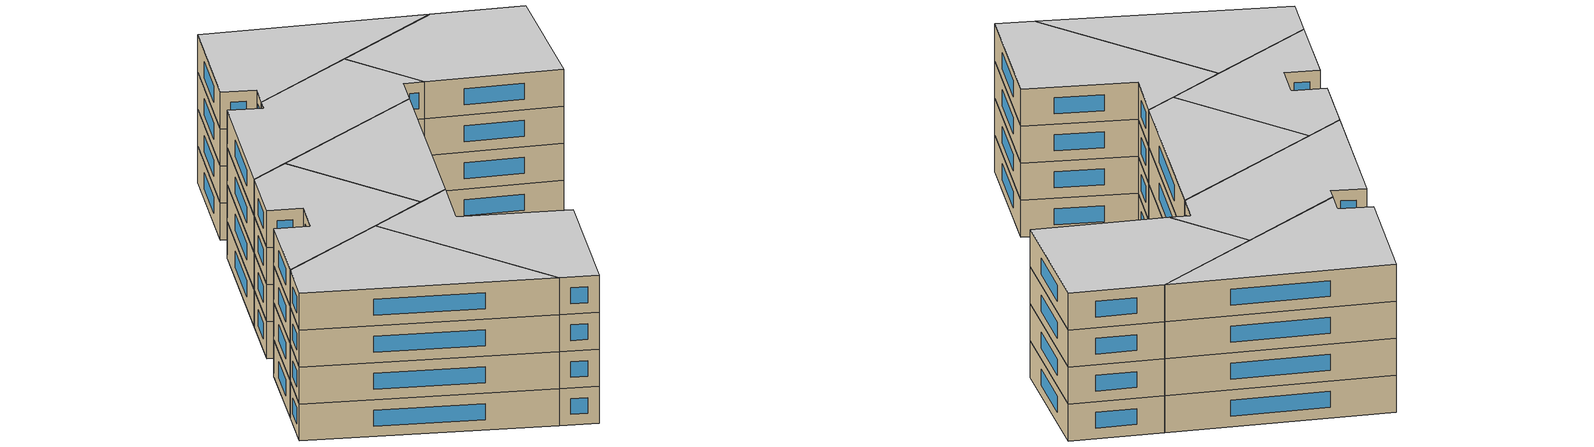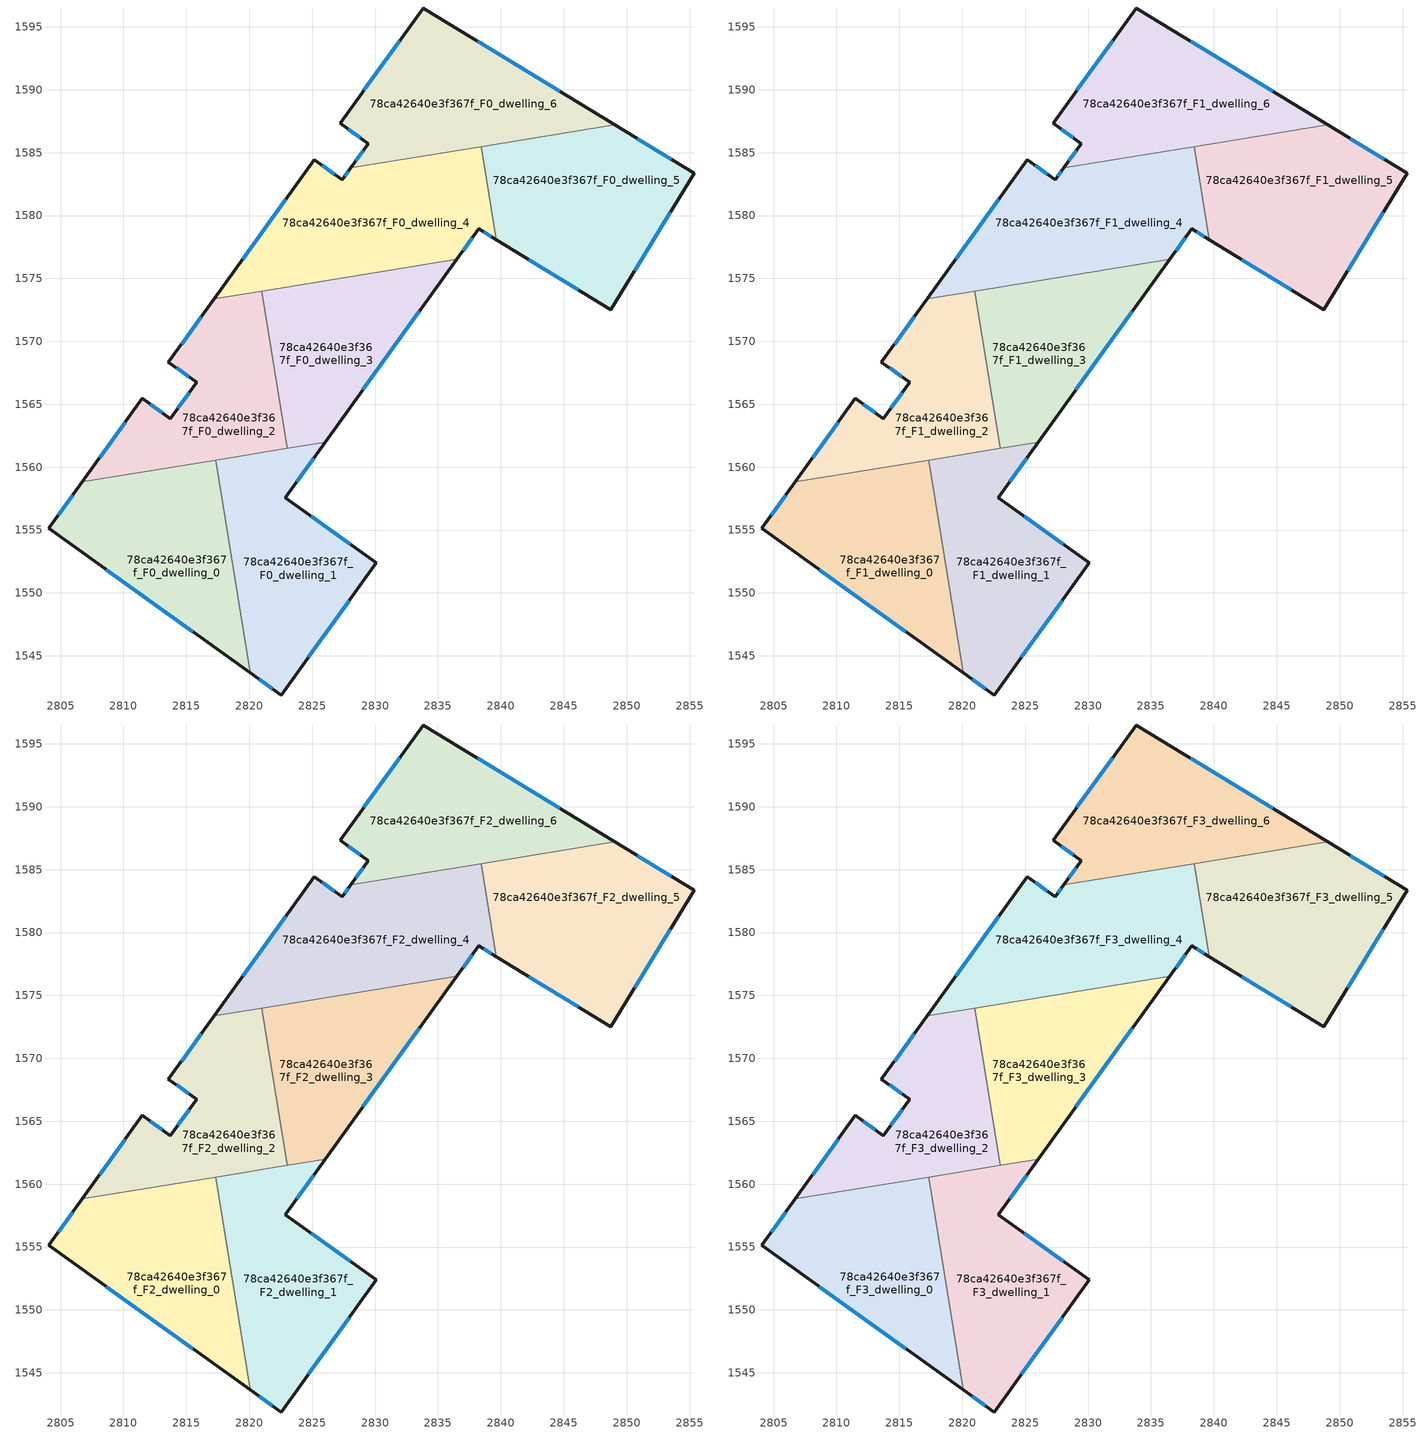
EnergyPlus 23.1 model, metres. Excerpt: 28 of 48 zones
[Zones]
78ca42640e3f367f_F0_dwelling_0
 floor ground (EU_floor_Construction): 2817.32,1560.56 2820.08,1543.66 2804.07,1555.13 2806.74,1558.83 z0
 wall outside (EU_wall_Construction): 2806.74,1558.83 2804.07,1555.13 2820.08,1543.66 z0:3
 wall to 78ca42640e3f367f_F0_dwelling_1 (EU_wall_Construction): 2820.08,1543.66 2817.32,1560.56 z0:3
 wall to 78ca42640e3f367f_F0_dwelling_2 (EU_wall_Construction): 2817.32,1560.56 2806.74,1558.83 z0:3
 window (EU_Window_Construction): 2805.97,1557.78 2804.83,1556.19 / 2808.65,1551.85 2815.51,1546.94 z0.86:2.14
78ca42640e3f367f_F0_dwelling_1
 floor ground (EU_floor_Construction): 2826.03,1561.98 2822.86,1557.58 2830.09,1552.39 2822.55,1541.89 2820.08,1543.66 2817.32,1560.56 z0
 wall outside (EU_wall_Construction): 2820.08,1543.66 2822.55,1541.89 2830.09,1552.39 2822.86,1557.58 2826.03,1561.98 z0:3
 wall to 78ca42640e3f367f_F0_dwelling_3 (EU_wall_Construction): 2826.03,1561.98 2823.02,1561.49 z0:3
 wall to 78ca42640e3f367f_F0_dwelling_2 (EU_wall_Construction): 2823.02,1561.49 2817.32,1560.56 z0:3
 window (EU_Window_Construction): 2823.77,1558.84 2825.12,1560.73 / 2828.02,1553.87 2824.93,1556.1 / 2824.7,1544.89 2827.93,1549.39 / 2820.79,1543.15 2821.84,1542.4 z0.86:2.14
78ca42640e3f367f_F0_dwelling_2
 floor ground (EU_floor_Construction): 2820.98,1574 2823.02,1561.49 2806.74,1558.83 2811.51,1565.46 2813.74,1563.86 2815.81,1566.74 2813.58,1568.35 2817.2,1573.38 z0
 wall outside (EU_wall_Construction): 2817.2,1573.38 2813.58,1568.35 2815.81,1566.74 2813.74,1563.86 2811.51,1565.46 2806.74,1558.83 z0:3
 wall to 78ca42640e3f367f_F0_dwelling_3 (EU_wall_Construction): 2823.02,1561.49 2820.98,1574 z0:3
 wall to 78ca42640e3f367f_F0_dwelling_4 (EU_wall_Construction): 2820.98,1574 2817.2,1573.38 z0:3
 window (EU_Window_Construction): 2810.14,1563.57 2808.1,1560.73 / 2813.1,1564.32 2812.14,1565.01 / 2815.22,1565.92 2814.33,1564.68 / 2814.22,1567.89 2815.18,1567.2 / 2816.17,1571.94 2814.62,1569.79 z0.86:2.14
78ca42640e3f367f_F0_dwelling_3
 floor ground (EU_floor_Construction): 2836.5,1576.53 2826.03,1561.98 2823.02,1561.49 2820.98,1574 z0
 wall outside (EU_wall_Construction): 2826.03,1561.98 2836.5,1576.53 z0:3
 wall to 78ca42640e3f367f_F0_dwelling_4 (EU_wall_Construction): 2836.5,1576.53 2820.98,1574 z0:3
 window (EU_Window_Construction): 2829.02,1566.14 2833.51,1572.37 z0.86:2.14
78ca42640e3f367f_F0_dwelling_4
 floor ground (EU_floor_Construction): 2838.42,1585.48 2839.63,1578.08 2838.23,1578.94 2836.5,1576.53 2817.2,1573.38 2825.16,1584.44 2827.39,1582.83 2828.08,1583.8 z0
 wall outside (EU_wall_Construction): 2836.5,1576.53 2838.23,1578.94 2839.63,1578.08 / 2828.08,1583.8 2827.39,1582.83 2825.16,1584.44 2817.2,1573.38 z0:3
 wall to 78ca42640e3f367f_F0_dwelling_5 (EU_wall_Construction): 2839.63,1578.08 2838.42,1585.48 z0:3
 wall to 78ca42640e3f367f_F0_dwelling_6 (EU_wall_Construction): 2838.42,1585.48 2828.08,1583.8 z0:3
 window (EU_Window_Construction): 2838.63,1578.69 2839.23,1578.33 / 2836.99,1577.22 2837.73,1578.25 / 2822.88,1581.28 2819.48,1576.54 / 2826.75,1583.29 2825.79,1583.98 / 2827.89,1583.52 2827.59,1583.11 z0.86:2.14
78ca42640e3f367f_F0_dwelling_5
 floor ground (EU_floor_Construction): 2855.36,1583.36 2848.75,1572.52 2839.63,1578.08 2838.42,1585.48 2849.04,1587.21 z0
 wall outside (EU_wall_Construction): 2839.63,1578.08 2848.75,1572.52 2855.36,1583.36 2849.04,1587.21 z0:3
 wall to 78ca42640e3f367f_F0_dwelling_6 (EU_wall_Construction): 2849.04,1587.21 2838.42,1585.48 z0:3
 window (EU_Window_Construction): 2850.64,1575.62 2853.47,1580.26 / 2842.23,1576.5 2846.14,1574.11 / 2853.56,1584.46 2850.85,1586.11 z0.86:2.14
78ca42640e3f367f_F0_dwelling_6
 floor ground (EU_floor_Construction): 2849.04,1587.21 2828.08,1583.8 2829.46,1585.71 2827.23,1587.32 2833.83,1596.5 z0
 wall outside (EU_wall_Construction): 2849.04,1587.21 2833.83,1596.5 2827.23,1587.32 2829.46,1585.71 2828.08,1583.8 z0:3
 window (EU_Window_Construction): 2844.7,1589.87 2838.18,1593.84 / 2829.07,1585.16 2828.48,1584.34 / 2827.87,1586.86 2828.82,1586.17 / 2831.95,1593.87 2829.11,1589.94 z0.86:2.14
78ca42640e3f367f_F1_dwelling_0
 floor to 78ca42640e3f367f_F0_dwelling_0 (EU_floor_Construction): 2817.32,1560.56 2820.08,1543.66 2804.07,1555.13 2806.74,1558.83 z3
 wall outside (EU_wall_Construction): 2806.74,1558.83 2804.07,1555.13 2820.08,1543.66 z3:6
 wall to 78ca42640e3f367f_F1_dwelling_1 (EU_wall_Construction): 2820.08,1543.66 2817.32,1560.56 z3:6
 wall to 78ca42640e3f367f_F1_dwelling_2 (EU_wall_Construction): 2817.32,1560.56 2806.74,1558.83 z3:6
 window (EU_Window_Construction): 2805.97,1557.78 2804.83,1556.19 / 2808.65,1551.85 2815.51,1546.94 z3.86:5.14
78ca42640e3f367f_F1_dwelling_1
 floor to 78ca42640e3f367f_F0_dwelling_1 (EU_floor_Construction): 2826.03,1561.98 2822.86,1557.58 2830.09,1552.39 2822.55,1541.89 2820.08,1543.66 2817.32,1560.56 z3
 wall outside (EU_wall_Construction): 2820.08,1543.66 2822.55,1541.89 2830.09,1552.39 2822.86,1557.58 2826.03,1561.98 z3:6
 wall to 78ca42640e3f367f_F1_dwelling_3 (EU_wall_Construction): 2826.03,1561.98 2823.02,1561.49 z3:6
 wall to 78ca42640e3f367f_F1_dwelling_2 (EU_wall_Construction): 2823.02,1561.49 2817.32,1560.56 z3:6
 window (EU_Window_Construction): 2823.77,1558.84 2825.12,1560.73 / 2828.02,1553.87 2824.93,1556.1 / 2824.7,1544.89 2827.93,1549.39 / 2820.79,1543.15 2821.84,1542.4 z3.86:5.14
78ca42640e3f367f_F1_dwelling_2
 floor to 78ca42640e3f367f_F0_dwelling_2 (EU_floor_Construction): 2820.98,1574 2823.02,1561.49 2806.74,1558.83 2811.51,1565.46 2813.74,1563.86 2815.81,1566.74 2813.58,1568.35 2817.2,1573.38 z3
 wall outside (EU_wall_Construction): 2817.2,1573.38 2813.58,1568.35 2815.81,1566.74 2813.74,1563.86 2811.51,1565.46 2806.74,1558.83 z3:6
 wall to 78ca42640e3f367f_F1_dwelling_3 (EU_wall_Construction): 2823.02,1561.49 2820.98,1574 z3:6
 wall to 78ca42640e3f367f_F1_dwelling_4 (EU_wall_Construction): 2820.98,1574 2817.2,1573.38 z3:6
 window (EU_Window_Construction): 2810.14,1563.57 2808.1,1560.73 / 2813.1,1564.32 2812.14,1565.01 / 2815.22,1565.92 2814.33,1564.68 / 2814.22,1567.89 2815.18,1567.2 / 2816.17,1571.94 2814.62,1569.79 z3.86:5.14
78ca42640e3f367f_F1_dwelling_3
 floor to 78ca42640e3f367f_F0_dwelling_3 (EU_floor_Construction): 2836.5,1576.53 2826.03,1561.98 2823.02,1561.49 2820.98,1574 z3
 wall outside (EU_wall_Construction): 2826.03,1561.98 2836.5,1576.53 z3:6
 wall to 78ca42640e3f367f_F1_dwelling_4 (EU_wall_Construction): 2836.5,1576.53 2820.98,1574 z3:6
 window (EU_Window_Construction): 2829.02,1566.14 2833.51,1572.37 z3.86:5.14
78ca42640e3f367f_F1_dwelling_4
 floor to 78ca42640e3f367f_F0_dwelling_4 (EU_floor_Construction): 2838.42,1585.48 2839.63,1578.08 2838.23,1578.94 2836.5,1576.53 2817.2,1573.38 2825.16,1584.44 2827.39,1582.83 2828.08,1583.8 z3
 wall outside (EU_wall_Construction): 2836.5,1576.53 2838.23,1578.94 2839.63,1578.08 / 2828.08,1583.8 2827.39,1582.83 2825.16,1584.44 2817.2,1573.38 z3:6
 wall to 78ca42640e3f367f_F1_dwelling_5 (EU_wall_Construction): 2839.63,1578.08 2838.42,1585.48 z3:6
 wall to 78ca42640e3f367f_F1_dwelling_6 (EU_wall_Construction): 2838.42,1585.48 2828.08,1583.8 z3:6
 window (EU_Window_Construction): 2838.63,1578.69 2839.23,1578.33 / 2836.99,1577.22 2837.73,1578.25 / 2822.88,1581.28 2819.48,1576.54 / 2826.75,1583.29 2825.79,1583.98 / 2827.89,1583.52 2827.59,1583.11 z3.86:5.14
78ca42640e3f367f_F1_dwelling_5
 floor to 78ca42640e3f367f_F0_dwelling_5 (EU_floor_Construction): 2855.36,1583.36 2848.75,1572.52 2839.63,1578.08 2838.42,1585.48 2849.04,1587.21 z3
 wall outside (EU_wall_Construction): 2839.63,1578.08 2848.75,1572.52 2855.36,1583.36 2849.04,1587.21 z3:6
 wall to 78ca42640e3f367f_F1_dwelling_6 (EU_wall_Construction): 2849.04,1587.21 2838.42,1585.48 z3:6
 window (EU_Window_Construction): 2850.64,1575.62 2853.47,1580.26 / 2842.23,1576.5 2846.14,1574.11 / 2853.56,1584.46 2850.85,1586.11 z3.86:5.14
78ca42640e3f367f_F1_dwelling_6
 floor to 78ca42640e3f367f_F0_dwelling_6 (EU_floor_Construction): 2849.04,1587.21 2828.08,1583.8 2829.46,1585.71 2827.23,1587.32 2833.83,1596.5 z3
 wall outside (EU_wall_Construction): 2849.04,1587.21 2833.83,1596.5 2827.23,1587.32 2829.46,1585.71 2828.08,1583.8 z3:6
 window (EU_Window_Construction): 2844.7,1589.87 2838.18,1593.84 / 2829.07,1585.16 2828.48,1584.34 / 2827.87,1586.86 2828.82,1586.17 / 2831.95,1593.87 2829.11,1589.94 z3.86:5.14
78ca42640e3f367f_F2_dwelling_0
 floor to 78ca42640e3f367f_F1_dwelling_0 (EU_floor_Construction): 2817.32,1560.56 2820.08,1543.66 2804.07,1555.13 2806.74,1558.83 z6
 wall outside (EU_wall_Construction): 2806.74,1558.83 2804.07,1555.13 2820.08,1543.66 z6:9
 wall to 78ca42640e3f367f_F2_dwelling_1 (EU_wall_Construction): 2820.08,1543.66 2817.32,1560.56 z6:9
 wall to 78ca42640e3f367f_F2_dwelling_2 (EU_wall_Construction): 2817.32,1560.56 2806.74,1558.83 z6:9
 window (EU_Window_Construction): 2805.97,1557.78 2804.83,1556.19 / 2808.65,1551.85 2815.51,1546.94 z6.86:8.14
78ca42640e3f367f_F2_dwelling_1
 floor to 78ca42640e3f367f_F1_dwelling_1 (EU_floor_Construction): 2826.03,1561.98 2822.86,1557.58 2830.09,1552.39 2822.55,1541.89 2820.08,1543.66 2817.32,1560.56 z6
 wall outside (EU_wall_Construction): 2820.08,1543.66 2822.55,1541.89 2830.09,1552.39 2822.86,1557.58 2826.03,1561.98 z6:9
 wall to 78ca42640e3f367f_F2_dwelling_3 (EU_wall_Construction): 2826.03,1561.98 2823.02,1561.49 z6:9
 wall to 78ca42640e3f367f_F2_dwelling_2 (EU_wall_Construction): 2823.02,1561.49 2817.32,1560.56 z6:9
 window (EU_Window_Construction): 2823.77,1558.84 2825.12,1560.73 / 2828.02,1553.87 2824.93,1556.1 / 2824.7,1544.89 2827.93,1549.39 / 2820.79,1543.15 2821.84,1542.4 z6.86:8.14
78ca42640e3f367f_F2_dwelling_2
 floor to 78ca42640e3f367f_F1_dwelling_2 (EU_floor_Construction): 2820.98,1574 2823.02,1561.49 2806.74,1558.83 2811.51,1565.46 2813.74,1563.86 2815.81,1566.74 2813.58,1568.35 2817.2,1573.38 z6
 wall outside (EU_wall_Construction): 2817.2,1573.38 2813.58,1568.35 2815.81,1566.74 2813.74,1563.86 2811.51,1565.46 2806.74,1558.83 z6:9
 wall to 78ca42640e3f367f_F2_dwelling_3 (EU_wall_Construction): 2823.02,1561.49 2820.98,1574 z6:9
 wall to 78ca42640e3f367f_F2_dwelling_4 (EU_wall_Construction): 2820.98,1574 2817.2,1573.38 z6:9
 window (EU_Window_Construction): 2810.14,1563.57 2808.1,1560.73 / 2813.1,1564.32 2812.14,1565.01 / 2815.22,1565.92 2814.33,1564.68 / 2814.22,1567.89 2815.18,1567.2 / 2816.17,1571.94 2814.62,1569.79 z6.86:8.14
78ca42640e3f367f_F2_dwelling_3
 floor to 78ca42640e3f367f_F1_dwelling_3 (EU_floor_Construction): 2836.5,1576.53 2826.03,1561.98 2823.02,1561.49 2820.98,1574 z6
 wall outside (EU_wall_Construction): 2826.03,1561.98 2836.5,1576.53 z6:9
 wall to 78ca42640e3f367f_F2_dwelling_4 (EU_wall_Construction): 2836.5,1576.53 2820.98,1574 z6:9
 window (EU_Window_Construction): 2829.02,1566.14 2833.51,1572.37 z6.86:8.14
78ca42640e3f367f_F2_dwelling_4
 floor to 78ca42640e3f367f_F1_dwelling_4 (EU_floor_Construction): 2838.42,1585.48 2839.63,1578.08 2838.23,1578.94 2836.5,1576.53 2817.2,1573.38 2825.16,1584.44 2827.39,1582.83 2828.08,1583.8 z6
 wall outside (EU_wall_Construction): 2836.5,1576.53 2838.23,1578.94 2839.63,1578.08 / 2828.08,1583.8 2827.39,1582.83 2825.16,1584.44 2817.2,1573.38 z6:9
 wall to 78ca42640e3f367f_F2_dwelling_5 (EU_wall_Construction): 2839.63,1578.08 2838.42,1585.48 z6:9
 wall to 78ca42640e3f367f_F2_dwelling_6 (EU_wall_Construction): 2838.42,1585.48 2828.08,1583.8 z6:9
 window (EU_Window_Construction): 2838.63,1578.69 2839.23,1578.33 / 2836.99,1577.22 2837.73,1578.25 / 2822.88,1581.28 2819.48,1576.54 / 2826.75,1583.29 2825.79,1583.98 / 2827.89,1583.52 2827.59,1583.11 z6.86:8.14
78ca42640e3f367f_F2_dwelling_5
 floor to 78ca42640e3f367f_F1_dwelling_5 (EU_floor_Construction): 2855.36,1583.36 2848.75,1572.52 2839.63,1578.08 2838.42,1585.48 2849.04,1587.21 z6
 wall outside (EU_wall_Construction): 2839.63,1578.08 2848.75,1572.52 2855.36,1583.36 2849.04,1587.21 z6:9
 wall to 78ca42640e3f367f_F2_dwelling_6 (EU_wall_Construction): 2849.04,1587.21 2838.42,1585.48 z6:9
 window (EU_Window_Construction): 2850.64,1575.62 2853.47,1580.26 / 2842.23,1576.5 2846.14,1574.11 / 2853.56,1584.46 2850.85,1586.11 z6.86:8.14
78ca42640e3f367f_F2_dwelling_6
 floor to 78ca42640e3f367f_F1_dwelling_6 (EU_floor_Construction): 2849.04,1587.21 2828.08,1583.8 2829.46,1585.71 2827.23,1587.32 2833.83,1596.5 z6
 wall outside (EU_wall_Construction): 2849.04,1587.21 2833.83,1596.5 2827.23,1587.32 2829.46,1585.71 2828.08,1583.8 z6:9
 window (EU_Window_Construction): 2844.7,1589.87 2838.18,1593.84 / 2829.07,1585.16 2828.48,1584.34 / 2827.87,1586.86 2828.82,1586.17 / 2831.95,1593.87 2829.11,1589.94 z6.86:8.14
78ca42640e3f367f_F3_dwelling_0
 floor to 78ca42640e3f367f_F2_dwelling_0 (EU_floor_Construction): 2817.32,1560.56 2820.08,1543.66 2804.07,1555.13 2806.74,1558.83 z9
 wall outside (EU_wall_Construction): 2806.74,1558.83 2804.07,1555.13 2820.08,1543.66 z9:12
 wall to 78ca42640e3f367f_F3_dwelling_1 (EU_wall_Construction): 2820.08,1543.66 2817.32,1560.56 z9:12
 wall to 78ca42640e3f367f_F3_dwelling_2 (EU_wall_Construction): 2817.32,1560.56 2806.74,1558.83 z9:12
 window (EU_Window_Construction): 2805.97,1557.78 2804.83,1556.19 / 2808.65,1551.85 2815.51,1546.94 z9.86:11.14
 ceiling to 78ca42640e3f367f_F4_dwelling_0 (EU_floor_Construction): 2820.08,1543.66 2817.32,1560.56 2806.74,1558.83 2804.07,1555.13 z12
78ca42640e3f367f_F3_dwelling_1
 floor to 78ca42640e3f367f_F2_dwelling_1 (EU_floor_Construction): 2826.03,1561.98 2822.86,1557.58 2830.09,1552.39 2822.55,1541.89 2820.08,1543.66 2817.32,1560.56 z9
 wall outside (EU_wall_Construction): 2820.08,1543.66 2822.55,1541.89 2830.09,1552.39 2822.86,1557.58 2826.03,1561.98 z9:12
 wall to 78ca42640e3f367f_F3_dwelling_3 (EU_wall_Construction): 2826.03,1561.98 2823.02,1561.49 z9:12
 wall to 78ca42640e3f367f_F3_dwelling_2 (EU_wall_Construction): 2823.02,1561.49 2817.32,1560.56 z9:12
 window (EU_Window_Construction): 2823.77,1558.84 2825.12,1560.73 / 2828.02,1553.87 2824.93,1556.1 / 2824.7,1544.89 2827.93,1549.39 / 2820.79,1543.15 2821.84,1542.4 z9.86:11.14
 ceiling to 78ca42640e3f367f_F4_dwelling_1 (EU_floor_Construction): 2822.55,1541.89 2830.09,1552.39 2822.86,1557.58 2826.03,1561.98 2817.32,1560.56 2820.08,1543.66 z12
78ca42640e3f367f_F3_dwelling_2
 floor to 78ca42640e3f367f_F2_dwelling_2 (EU_floor_Construction): 2820.98,1574 2823.02,1561.49 2806.74,1558.83 2811.51,1565.46 2813.74,1563.86 2815.81,1566.74 2813.58,1568.35 2817.2,1573.38 z9
 wall outside (EU_wall_Construction): 2817.2,1573.38 2813.58,1568.35 2815.81,1566.74 2813.74,1563.86 2811.51,1565.46 2806.74,1558.83 z9:12
 wall to 78ca42640e3f367f_F3_dwelling_3 (EU_wall_Construction): 2823.02,1561.49 2820.98,1574 z9:12
 wall to 78ca42640e3f367f_F3_dwelling_4 (EU_wall_Construction): 2820.98,1574 2817.2,1573.38 z9:12
 window (EU_Window_Construction): 2810.14,1563.57 2808.1,1560.73 / 2813.1,1564.32 2812.14,1565.01 / 2815.22,1565.92 2814.33,1564.68 / 2814.22,1567.89 2815.18,1567.2 / 2816.17,1571.94 2814.62,1569.79 z9.86:11.14
 ceiling to 78ca42640e3f367f_F4_dwelling_2 (EU_floor_Construction): 2823.02,1561.49 2820.98,1574 2817.2,1573.38 2813.58,1568.35 2815.81,1566.74 2813.74,1563.86 2811.51,1565.46 2806.74,1558.83 z12
78ca42640e3f367f_F3_dwelling_3
 floor to 78ca42640e3f367f_F2_dwelling_3 (EU_floor_Construction): 2836.5,1576.53 2826.03,1561.98 2823.02,1561.49 2820.98,1574 z9
 wall outside (EU_wall_Construction): 2826.03,1561.98 2836.5,1576.53 z9:12
 wall to 78ca42640e3f367f_F3_dwelling_4 (EU_wall_Construction): 2836.5,1576.53 2820.98,1574 z9:12
 window (EU_Window_Construction): 2829.02,1566.14 2833.51,1572.37 z9.86:11.14
 ceiling to 78ca42640e3f367f_F4_dwelling_3 (EU_floor_Construction): 2826.03,1561.98 2836.5,1576.53 2820.98,1574 2823.02,1561.49 z12
78ca42640e3f367f_F3_dwelling_4
 floor to 78ca42640e3f367f_F2_dwelling_4 (EU_floor_Construction): 2838.42,1585.48 2839.63,1578.08 2838.23,1578.94 2836.5,1576.53 2817.2,1573.38 2825.16,1584.44 2827.39,1582.83 2828.08,1583.8 z9
 wall outside (EU_wall_Construction): 2836.5,1576.53 2838.23,1578.94 2839.63,1578.08 / 2828.08,1583.8 2827.39,1582.83 2825.16,1584.44 2817.2,1573.38 z9:12
 wall to 78ca42640e3f367f_F3_dwelling_5 (EU_wall_Construction): 2839.63,1578.08 2838.42,1585.48 z9:12
 wall to 78ca42640e3f367f_F3_dwelling_6 (EU_wall_Construction): 2838.42,1585.48 2828.08,1583.8 z9:12
 window (EU_Window_Construction): 2838.63,1578.69 2839.23,1578.33 / 2836.99,1577.22 2837.73,1578.25 / 2822.88,1581.28 2819.48,1576.54 / 2826.75,1583.29 2825.79,1583.98 / 2827.89,1583.52 2827.59,1583.11 z9.86:11.14
 ceiling to 78ca42640e3f367f_F4_dwelling_4 (EU_floor_Construction): 2836.5,1576.53 2838.23,1578.94 2839.63,1578.08 2838.42,1585.48 2828.08,1583.8 2827.39,1582.83 2825.16,1584.44 2817.2,1573.38 z12
78ca42640e3f367f_F3_dwelling_5
 floor to 78ca42640e3f367f_F2_dwelling_5 (EU_floor_Construction): 2855.36,1583.36 2848.75,1572.52 2839.63,1578.08 2838.42,1585.48 2849.04,1587.21 z9
 wall outside (EU_wall_Construction): 2839.63,1578.08 2848.75,1572.52 2855.36,1583.36 2849.04,1587.21 z9:12
 wall to 78ca42640e3f367f_F3_dwelling_6 (EU_wall_Construction): 2849.04,1587.21 2838.42,1585.48 z9:12
 window (EU_Window_Construction): 2850.64,1575.62 2853.47,1580.26 / 2842.23,1576.5 2846.14,1574.11 / 2853.56,1584.46 2850.85,1586.11 z9.86:11.14
 ceiling to 78ca42640e3f367f_F4_dwelling_5 (EU_floor_Construction): 2848.75,1572.52 2855.36,1583.36 2849.04,1587.21 2838.42,1585.48 2839.63,1578.08 z12
78ca42640e3f367f_F3_dwelling_6
 floor to 78ca42640e3f367f_F2_dwelling_6 (EU_floor_Construction): 2849.04,1587.21 2828.08,1583.8 2829.46,1585.71 2827.23,1587.32 2833.83,1596.5 z9
 wall outside (EU_wall_Construction): 2849.04,1587.21 2833.83,1596.5 2827.23,1587.32 2829.46,1585.71 2828.08,1583.8 z9:12
 window (EU_Window_Construction): 2844.7,1589.87 2838.18,1593.84 / 2829.07,1585.16 2828.48,1584.34 / 2827.87,1586.86 2828.82,1586.17 / 2831.95,1593.87 2829.11,1589.94 z9.86:11.14
 ceiling to 78ca42640e3f367f_F4_dwelling_6 (EU_floor_Construction): 2849.04,1587.21 2833.83,1596.5 2827.23,1587.32 2829.46,1585.71 2828.08,1583.8 z12
[Building]
EU S2 Campaign: North Axis=0; Terrain=City; Solar Distribution=FullExterior
[Site:Location]
Helsinki-Vantaa.AP: Latitude=60.317; Longitude=24.963; Time Zone=2; Elevation=54.6
[SizingPeriod:WeatherFileDays]
AnnualSizingPeriod: Begin Month=1; Begin Day of Month=1; End Month=12; End Day of Month=31; Day of Week for Start Day=Monday; Use Weather File Daylight Saving Period=No; Use Weather File Rain and Snow Indicators=No
[MATERIAL]
EU_InternalMass_Material: Roughness=MediumRough; Thickness=0.1; Conductivity=1; Density=1800; Specific Heat=900; Thermal Absorptance=0.9; Solar Absorptance=0.7; Visible Absorptance=0.7
[MATERIAL:NOMASS] Roughness=MediumRough; Thermal Absorptance=0.9; Solar Absorptance=0.7; Visible Absorptance=0.7
Name | Thermal Resistance
EU_wall_NoMass | 5.91765
EU_floor_NoMass | 6.2875
[WINDOWMATERIAL:SIMPLEGLAZINGSYSTEM]
EU_Window_SimpleGlazing: UFactor=0.994035; Solar Heat Gain Coefficient=0.7; Visible Transmittance=0.7
[CONSTRUCTION]
EU_wall_Construction: EU_wall_NoMass
EU_floor_Construction: EU_floor_NoMass
EU_Window_Construction: EU_Window_SimpleGlazing
EU_InternalMass_Construction: EU_InternalMass_Material
[ZONE] Type=1; Multiplier=1; Ceiling Height=autocalculate; Floor Area=autocalculate; Part of Total Floor Area=Yes
Name | Volume
78ca42640e3f367f_F0_dwelling_0; 78ca42640e3f367f_F1_dwelling_0; 78ca42640e3f367f_F2_dwelling_0; 78ca42640e3f367f_F3_dwelling_0 | 410.31
78ca42640e3f367f_F0_dwelling_1; 78ca42640e3f367f_F1_dwelling_1; 78ca42640e3f367f_F2_dwelling_1; 78ca42640e3f367f_F3_dwelling_1 | 410.279
78ca42640e3f367f_F0_dwelling_2; 78ca42640e3f367f_F1_dwelling_2; 78ca42640e3f367f_F2_dwelling_2; 78ca42640e3f367f_F3_dwelling_2 | 356.909
78ca42640e3f367f_F0_dwelling_3; 78ca42640e3f367f_F1_dwelling_3; 78ca42640e3f367f_F2_dwelling_3; 78ca42640e3f367f_F3_dwelling_3 | 356.952
78ca42640e3f367f_F0_dwelling_4; 78ca42640e3f367f_F1_dwelling_4; 78ca42640e3f367f_F2_dwelling_4; 78ca42640e3f367f_F3_dwelling_4 | 465.496
78ca42640e3f367f_F0_dwelling_5; 78ca42640e3f367f_F1_dwelling_5; 78ca42640e3f367f_F2_dwelling_5; 78ca42640e3f367f_F3_dwelling_5 | 465.493
78ca42640e3f367f_F0_dwelling_6; 78ca42640e3f367f_F1_dwelling_6; 78ca42640e3f367f_F2_dwelling_6; 78ca42640e3f367f_F3_dwelling_6 | 406.655
[INTERNALMASS] Construction=EU_InternalMass_Construction
Name | Zone or ZoneList | Surface Area
78ca42640e3f367f_F0_dwelling_0_EU_InternalMass | 78ca42640e3f367f_F0_dwelling_0 | 136.773
78ca42640e3f367f_F0_dwelling_1_EU_InternalMass | 78ca42640e3f367f_F0_dwelling_1 | 136.758
78ca42640e3f367f_F0_dwelling_2_EU_InternalMass | 78ca42640e3f367f_F0_dwelling_2 | 118.969
78ca42640e3f367f_F0_dwelling_3_EU_InternalMass | 78ca42640e3f367f_F0_dwelling_3 | 118.986
78ca42640e3f367f_F0_dwelling_4_EU_InternalMass | 78ca42640e3f367f_F0_dwelling_4 | 155.163
78ca42640e3f367f_F0_dwelling_5_EU_InternalMass | 78ca42640e3f367f_F0_dwelling_5 | 155.162
78ca42640e3f367f_F0_dwelling_6_EU_InternalMass | 78ca42640e3f367f_F0_dwelling_6 | 135.551
78ca42640e3f367f_F1_dwelling_0_EU_InternalMass | 78ca42640e3f367f_F1_dwelling_0 | 136.773
78ca42640e3f367f_F1_dwelling_1_EU_InternalMass | 78ca42640e3f367f_F1_dwelling_1 | 136.758
78ca42640e3f367f_F1_dwelling_2_EU_InternalMass | 78ca42640e3f367f_F1_dwelling_2 | 118.969
78ca42640e3f367f_F1_dwelling_3_EU_InternalMass | 78ca42640e3f367f_F1_dwelling_3 | 118.986
78ca42640e3f367f_F1_dwelling_4_EU_InternalMass | 78ca42640e3f367f_F1_dwelling_4 | 155.163
78ca42640e3f367f_F1_dwelling_5_EU_InternalMass | 78ca42640e3f367f_F1_dwelling_5 | 155.162
78ca42640e3f367f_F1_dwelling_6_EU_InternalMass | 78ca42640e3f367f_F1_dwelling_6 | 135.551
78ca42640e3f367f_F2_dwelling_0_EU_InternalMass | 78ca42640e3f367f_F2_dwelling_0 | 136.773
78ca42640e3f367f_F2_dwelling_1_EU_InternalMass | 78ca42640e3f367f_F2_dwelling_1 | 136.758
78ca42640e3f367f_F2_dwelling_2_EU_InternalMass | 78ca42640e3f367f_F2_dwelling_2 | 118.969
78ca42640e3f367f_F2_dwelling_3_EU_InternalMass | 78ca42640e3f367f_F2_dwelling_3 | 118.986
78ca42640e3f367f_F2_dwelling_4_EU_InternalMass | 78ca42640e3f367f_F2_dwelling_4 | 155.163
78ca42640e3f367f_F2_dwelling_5_EU_InternalMass | 78ca42640e3f367f_F2_dwelling_5 | 155.162
78ca42640e3f367f_F2_dwelling_6_EU_InternalMass | 78ca42640e3f367f_F2_dwelling_6 | 135.551
78ca42640e3f367f_F3_dwelling_0_EU_InternalMass | 78ca42640e3f367f_F3_dwelling_0 | 136.773
78ca42640e3f367f_F3_dwelling_1_EU_InternalMass | 78ca42640e3f367f_F3_dwelling_1 | 136.758
78ca42640e3f367f_F3_dwelling_2_EU_InternalMass | 78ca42640e3f367f_F3_dwelling_2 | 118.969
78ca42640e3f367f_F3_dwelling_3_EU_InternalMass | 78ca42640e3f367f_F3_dwelling_3 | 118.986
78ca42640e3f367f_F3_dwelling_4_EU_InternalMass | 78ca42640e3f367f_F3_dwelling_4 | 155.163
78ca42640e3f367f_F3_dwelling_5_EU_InternalMass | 78ca42640e3f367f_F3_dwelling_5 | 155.162
78ca42640e3f367f_F3_dwelling_6_EU_InternalMass | 78ca42640e3f367f_F3_dwelling_6 | 135.551
[OTHEREQUIPMENT] Fuel Type=Electricity; Design Level Calculation Method=Watts/Area; Power per Zone Floor Area=1; Fraction Latent=0; Fraction Radiant=0; Fraction Lost=0; Carbon Dioxide Generation Rate=0; EndUse Subcategory=EU_Step8_InternalGains
Name | Zone or ZoneList or Space or SpaceList | Schedule
EU_Step8_InternalGain_78ca42640e3f367f_F0_dwelling_0_f000 | 78ca42640e3f367f_F0_dwelling_0 | EU_Step8_GainSchedule_78ca42640e3f367f_F0_dwelling_0_f000
EU_Step8_InternalGain_78ca42640e3f367f_F0_dwelling_1_f000 | 78ca42640e3f367f_F0_dwelling_1 | EU_Step8_GainSchedule_78ca42640e3f367f_F0_dwelling_1_f000
EU_Step8_InternalGain_78ca42640e3f367f_F0_dwelling_2_f000 | 78ca42640e3f367f_F0_dwelling_2 | EU_Step8_GainSchedule_78ca42640e3f367f_F0_dwelling_2_f000
EU_Step8_InternalGain_78ca42640e3f367f_F0_dwelling_3_f000 | 78ca42640e3f367f_F0_dwelling_3 | EU_Step8_GainSchedule_78ca42640e3f367f_F0_dwelling_3_f000
EU_Step8_InternalGain_78ca42640e3f367f_F0_dwelling_4_f000 | 78ca42640e3f367f_F0_dwelling_4 | EU_Step8_GainSchedule_78ca42640e3f367f_F0_dwelling_4_f000
EU_Step8_InternalGain_78ca42640e3f367f_F0_dwelling_5_f000 | 78ca42640e3f367f_F0_dwelling_5 | EU_Step8_GainSchedule_78ca42640e3f367f_F0_dwelling_5_f000
EU_Step8_InternalGain_78ca42640e3f367f_F0_dwelling_6_f000 | 78ca42640e3f367f_F0_dwelling_6 | EU_Step8_GainSchedule_78ca42640e3f367f_F0_dwelling_6_f000
EU_Step8_InternalGain_78ca42640e3f367f_F1_dwelling_0_f000 | 78ca42640e3f367f_F1_dwelling_0 | EU_Step8_GainSchedule_78ca42640e3f367f_F1_dwelling_0_f000
EU_Step8_InternalGain_78ca42640e3f367f_F1_dwelling_1_f000 | 78ca42640e3f367f_F1_dwelling_1 | EU_Step8_GainSchedule_78ca42640e3f367f_F1_dwelling_1_f000
EU_Step8_InternalGain_78ca42640e3f367f_F1_dwelling_2_f000 | 78ca42640e3f367f_F1_dwelling_2 | EU_Step8_GainSchedule_78ca42640e3f367f_F1_dwelling_2_f000
EU_Step8_InternalGain_78ca42640e3f367f_F1_dwelling_3_f000 | 78ca42640e3f367f_F1_dwelling_3 | EU_Step8_GainSchedule_78ca42640e3f367f_F1_dwelling_3_f000
EU_Step8_InternalGain_78ca42640e3f367f_F1_dwelling_4_f000 | 78ca42640e3f367f_F1_dwelling_4 | EU_Step8_GainSchedule_78ca42640e3f367f_F1_dwelling_4_f000
EU_Step8_InternalGain_78ca42640e3f367f_F1_dwelling_5_f000 | 78ca42640e3f367f_F1_dwelling_5 | EU_Step8_GainSchedule_78ca42640e3f367f_F1_dwelling_5_f000
EU_Step8_InternalGain_78ca42640e3f367f_F1_dwelling_6_f000 | 78ca42640e3f367f_F1_dwelling_6 | EU_Step8_GainSchedule_78ca42640e3f367f_F1_dwelling_6_f000
EU_Step8_InternalGain_78ca42640e3f367f_F2_dwelling_0_f000 | 78ca42640e3f367f_F2_dwelling_0 | EU_Step8_GainSchedule_78ca42640e3f367f_F2_dwelling_0_f000
EU_Step8_InternalGain_78ca42640e3f367f_F2_dwelling_1_f000 | 78ca42640e3f367f_F2_dwelling_1 | EU_Step8_GainSchedule_78ca42640e3f367f_F2_dwelling_1_f000
EU_Step8_InternalGain_78ca42640e3f367f_F2_dwelling_2_f000 | 78ca42640e3f367f_F2_dwelling_2 | EU_Step8_GainSchedule_78ca42640e3f367f_F2_dwelling_2_f000
EU_Step8_InternalGain_78ca42640e3f367f_F2_dwelling_3_f000 | 78ca42640e3f367f_F2_dwelling_3 | EU_Step8_GainSchedule_78ca42640e3f367f_F2_dwelling_3_f000
EU_Step8_InternalGain_78ca42640e3f367f_F2_dwelling_4_f000 | 78ca42640e3f367f_F2_dwelling_4 | EU_Step8_GainSchedule_78ca42640e3f367f_F2_dwelling_4_f000
EU_Step8_InternalGain_78ca42640e3f367f_F2_dwelling_5_f000 | 78ca42640e3f367f_F2_dwelling_5 | EU_Step8_GainSchedule_78ca42640e3f367f_F2_dwelling_5_f000
EU_Step8_InternalGain_78ca42640e3f367f_F2_dwelling_6_f000 | 78ca42640e3f367f_F2_dwelling_6 | EU_Step8_GainSchedule_78ca42640e3f367f_F2_dwelling_6_f000
EU_Step8_InternalGain_78ca42640e3f367f_F3_dwelling_0_f000 | 78ca42640e3f367f_F3_dwelling_0 | EU_Step8_GainSchedule_78ca42640e3f367f_F3_dwelling_0_f000
EU_Step8_InternalGain_78ca42640e3f367f_F3_dwelling_1_f000 | 78ca42640e3f367f_F3_dwelling_1 | EU_Step8_GainSchedule_78ca42640e3f367f_F3_dwelling_1_f000
EU_Step8_InternalGain_78ca42640e3f367f_F3_dwelling_2_f000 | 78ca42640e3f367f_F3_dwelling_2 | EU_Step8_GainSchedule_78ca42640e3f367f_F3_dwelling_2_f000
EU_Step8_InternalGain_78ca42640e3f367f_F3_dwelling_3_f000 | 78ca42640e3f367f_F3_dwelling_3 | EU_Step8_GainSchedule_78ca42640e3f367f_F3_dwelling_3_f000
EU_Step8_InternalGain_78ca42640e3f367f_F3_dwelling_4_f000 | 78ca42640e3f367f_F3_dwelling_4 | EU_Step8_GainSchedule_78ca42640e3f367f_F3_dwelling_4_f000
EU_Step8_InternalGain_78ca42640e3f367f_F3_dwelling_5_f000 | 78ca42640e3f367f_F3_dwelling_5 | EU_Step8_GainSchedule_78ca42640e3f367f_F3_dwelling_5_f000
EU_Step8_InternalGain_78ca42640e3f367f_F3_dwelling_6_f000 | 78ca42640e3f367f_F3_dwelling_6 | EU_Step8_GainSchedule_78ca42640e3f367f_F3_dwelling_6_f000
[ZONEVENTILATION:DESIGNFLOWRATE] Schedule=EU_AlwaysOn; Design Flow Rate Calculation Method=AirChanges/Hour; Air Changes per Hour=0.596421; Ventilation Type=Natural; Fan Pressure Rise=0; Fan Total Efficiency=1; Constant Term Coefficient=1; Temperature Term Coefficient=0; Velocity Term Coefficient=0; Velocity Squared Term Coefficient=0; Minimum Indoor Temperature=-100; Maximum Indoor Temperature=100; Delta Temperature=-100; Minimum Outdoor Temperature=-100; Maximum Outdoor Temperature=100; Maximum Wind Speed=40
Name | Zone or ZoneList or Space or SpaceList
EU_ConstantAir_78ca42640e3f367f_F0_dwelling_0 | 78ca42640e3f367f_F0_dwelling_0
EU_ConstantAir_78ca42640e3f367f_F0_dwelling_1 | 78ca42640e3f367f_F0_dwelling_1
EU_ConstantAir_78ca42640e3f367f_F0_dwelling_2 | 78ca42640e3f367f_F0_dwelling_2
EU_ConstantAir_78ca42640e3f367f_F0_dwelling_3 | 78ca42640e3f367f_F0_dwelling_3
EU_ConstantAir_78ca42640e3f367f_F0_dwelling_4 | 78ca42640e3f367f_F0_dwelling_4
EU_ConstantAir_78ca42640e3f367f_F0_dwelling_5 | 78ca42640e3f367f_F0_dwelling_5
EU_ConstantAir_78ca42640e3f367f_F0_dwelling_6 | 78ca42640e3f367f_F0_dwelling_6
EU_ConstantAir_78ca42640e3f367f_F1_dwelling_0 | 78ca42640e3f367f_F1_dwelling_0
EU_ConstantAir_78ca42640e3f367f_F1_dwelling_1 | 78ca42640e3f367f_F1_dwelling_1
EU_ConstantAir_78ca42640e3f367f_F1_dwelling_2 | 78ca42640e3f367f_F1_dwelling_2
EU_ConstantAir_78ca42640e3f367f_F1_dwelling_3 | 78ca42640e3f367f_F1_dwelling_3
EU_ConstantAir_78ca42640e3f367f_F1_dwelling_4 | 78ca42640e3f367f_F1_dwelling_4
EU_ConstantAir_78ca42640e3f367f_F1_dwelling_5 | 78ca42640e3f367f_F1_dwelling_5
EU_ConstantAir_78ca42640e3f367f_F1_dwelling_6 | 78ca42640e3f367f_F1_dwelling_6
EU_ConstantAir_78ca42640e3f367f_F2_dwelling_0 | 78ca42640e3f367f_F2_dwelling_0
EU_ConstantAir_78ca42640e3f367f_F2_dwelling_1 | 78ca42640e3f367f_F2_dwelling_1
EU_ConstantAir_78ca42640e3f367f_F2_dwelling_2 | 78ca42640e3f367f_F2_dwelling_2
EU_ConstantAir_78ca42640e3f367f_F2_dwelling_3 | 78ca42640e3f367f_F2_dwelling_3
EU_ConstantAir_78ca42640e3f367f_F2_dwelling_4 | 78ca42640e3f367f_F2_dwelling_4
EU_ConstantAir_78ca42640e3f367f_F2_dwelling_5 | 78ca42640e3f367f_F2_dwelling_5
EU_ConstantAir_78ca42640e3f367f_F2_dwelling_6 | 78ca42640e3f367f_F2_dwelling_6
EU_ConstantAir_78ca42640e3f367f_F3_dwelling_0 | 78ca42640e3f367f_F3_dwelling_0
EU_ConstantAir_78ca42640e3f367f_F3_dwelling_1 | 78ca42640e3f367f_F3_dwelling_1
EU_ConstantAir_78ca42640e3f367f_F3_dwelling_2 | 78ca42640e3f367f_F3_dwelling_2
EU_ConstantAir_78ca42640e3f367f_F3_dwelling_3 | 78ca42640e3f367f_F3_dwelling_3
EU_ConstantAir_78ca42640e3f367f_F3_dwelling_4 | 78ca42640e3f367f_F3_dwelling_4
EU_ConstantAir_78ca42640e3f367f_F3_dwelling_5 | 78ca42640e3f367f_F3_dwelling_5
EU_ConstantAir_78ca42640e3f367f_F3_dwelling_6 | 78ca42640e3f367f_F3_dwelling_6
[HVACTEMPLATE:THERMOSTAT] Constant Heating Setpoint=20; Constant Cooling Setpoint=50
EU_HeatOnly_78ca42640e3f367f_F0_dwelling_0; EU_HeatOnly_78ca42640e3f367f_F0_dwelling_1; EU_HeatOnly_78ca42640e3f367f_F0_dwelling_2; EU_HeatOnly_78ca42640e3f367f_F0_dwelling_3; EU_HeatOnly_78ca42640e3f367f_F0_dwelling_4; EU_HeatOnly_78ca42640e3f367f_F0_dwelling_5; EU_HeatOnly_78ca42640e3f367f_F0_dwelling_6; EU_HeatOnly_78ca42640e3f367f_F1_dwelling_0; EU_HeatOnly_78ca42640e3f367f_F1_dwelling_1; EU_HeatOnly_78ca42640e3f367f_F1_dwelling_2; EU_HeatOnly_78ca42640e3f367f_F1_dwelling_3; EU_HeatOnly_78ca42640e3f367f_F1_dwelling_4; EU_HeatOnly_78ca42640e3f367f_F1_dwelling_5; EU_HeatOnly_78ca42640e3f367f_F1_dwelling_6; EU_HeatOnly_78ca42640e3f367f_F2_dwelling_0; EU_HeatOnly_78ca42640e3f367f_F2_dwelling_1; EU_HeatOnly_78ca42640e3f367f_F2_dwelling_2; EU_HeatOnly_78ca42640e3f367f_F2_dwelling_3; EU_HeatOnly_78ca42640e3f367f_F2_dwelling_4; EU_HeatOnly_78ca42640e3f367f_F2_dwelling_5; EU_HeatOnly_78ca42640e3f367f_F2_dwelling_6; EU_HeatOnly_78ca42640e3f367f_F3_dwelling_0; EU_HeatOnly_78ca42640e3f367f_F3_dwelling_1; EU_HeatOnly_78ca42640e3f367f_F3_dwelling_2; EU_HeatOnly_78ca42640e3f367f_F3_dwelling_3; EU_HeatOnly_78ca42640e3f367f_F3_dwelling_4; EU_HeatOnly_78ca42640e3f367f_F3_dwelling_5; EU_HeatOnly_78ca42640e3f367f_F3_dwelling_6; EU_HeatOnly_78ca42640e3f367f_F4_dwelling_0; EU_HeatOnly_78ca42640e3f367f_F4_dwelling_1; EU_HeatOnly_78ca42640e3f367f_F4_dwelling_2; EU_HeatOnly_78ca42640e3f367f_F4_dwelling_3; EU_HeatOnly_78ca42640e3f367f_F4_dwelling_4; EU_HeatOnly_78ca42640e3f367f_F4_dwelling_5; EU_HeatOnly_78ca42640e3f367f_F4_dwelling_6; EU_HeatOnly_78ca42640e3f367f_F5_dwelling_0; EU_HeatOnly_78ca42640e3f367f_F5_dwelling_1; EU_HeatOnly_78ca42640e3f367f_F5_dwelling_2; EU_HeatOnly_78ca42640e3f367f_F5_dwelling_3; EU_HeatOnly_78ca42640e3f367f_F5_dwelling_4; EU_HeatOnly_78ca42640e3f367f_F5_dwelling_5; EU_HeatOnly_78ca42640e3f367f_F5_dwelling_6; EU_HeatOnly_78ca42640e3f367f_F6_dwelling_0; EU_HeatOnly_78ca42640e3f367f_F6_dwelling_1; EU_HeatOnly_78ca42640e3f367f_F6_dwelling_2; EU_HeatOnly_78ca42640e3f367f_F6_dwelling_3; EU_HeatOnly_78ca42640e3f367f_F6_dwelling_4; EU_HeatOnly_78ca42640e3f367f_F6_dwelling_5
[HVACTEMPLATE:ZONE:IDEALLOADSAIRSYSTEM] System Availability Schedule=EU_AlwaysOn; Maximum Heating Supply Air Temperature=50; Minimum Cooling Supply Air Temperature=13; Maximum Heating Supply Air Humidity Ratio=0.0156; Minimum Cooling Supply Air Humidity Ratio=0.0077; Heating Limit=NoLimit; Cooling Limit=NoLimit; Heating Availability Schedule=EU_AlwaysOn; Cooling Availability Schedule=EU_CoolingOff; Dehumidification Control Type=ConstantSensibleHeatRatio; Cooling Sensible Heat Ratio=0.7; Dehumidification Setpoint=60; Humidification Control Type=None; Humidification Setpoint=30; Outdoor Air Method=None; Outdoor Air Flow Rate per Person=0.00944; Outdoor Air Flow Rate per Zone Floor Area=0; Outdoor Air Flow Rate per Zone=0; Demand Controlled Ventilation Type=None; Outdoor Air Economizer Type=NoEconomizer; Heat Recovery Type=None; Sensible Heat Recovery Effectiveness=0.7; Latent Heat Recovery Effectiveness=0.65
Name | Template Thermostat
78ca42640e3f367f_F0_dwelling_0 | EU_HeatOnly_78ca42640e3f367f_F0_dwelling_0
78ca42640e3f367f_F0_dwelling_1 | EU_HeatOnly_78ca42640e3f367f_F0_dwelling_1
78ca42640e3f367f_F0_dwelling_2 | EU_HeatOnly_78ca42640e3f367f_F0_dwelling_2
78ca42640e3f367f_F0_dwelling_3 | EU_HeatOnly_78ca42640e3f367f_F0_dwelling_3
78ca42640e3f367f_F0_dwelling_4 | EU_HeatOnly_78ca42640e3f367f_F0_dwelling_4
78ca42640e3f367f_F0_dwelling_5 | EU_HeatOnly_78ca42640e3f367f_F0_dwelling_5
78ca42640e3f367f_F0_dwelling_6 | EU_HeatOnly_78ca42640e3f367f_F0_dwelling_6
78ca42640e3f367f_F1_dwelling_0 | EU_HeatOnly_78ca42640e3f367f_F1_dwelling_0
78ca42640e3f367f_F1_dwelling_1 | EU_HeatOnly_78ca42640e3f367f_F1_dwelling_1
78ca42640e3f367f_F1_dwelling_2 | EU_HeatOnly_78ca42640e3f367f_F1_dwelling_2
78ca42640e3f367f_F1_dwelling_3 | EU_HeatOnly_78ca42640e3f367f_F1_dwelling_3
78ca42640e3f367f_F1_dwelling_4 | EU_HeatOnly_78ca42640e3f367f_F1_dwelling_4
78ca42640e3f367f_F1_dwelling_5 | EU_HeatOnly_78ca42640e3f367f_F1_dwelling_5
78ca42640e3f367f_F1_dwelling_6 | EU_HeatOnly_78ca42640e3f367f_F1_dwelling_6
78ca42640e3f367f_F2_dwelling_0 | EU_HeatOnly_78ca42640e3f367f_F2_dwelling_0
78ca42640e3f367f_F2_dwelling_1 | EU_HeatOnly_78ca42640e3f367f_F2_dwelling_1
78ca42640e3f367f_F2_dwelling_2 | EU_HeatOnly_78ca42640e3f367f_F2_dwelling_2
78ca42640e3f367f_F2_dwelling_3 | EU_HeatOnly_78ca42640e3f367f_F2_dwelling_3
78ca42640e3f367f_F2_dwelling_4 | EU_HeatOnly_78ca42640e3f367f_F2_dwelling_4
78ca42640e3f367f_F2_dwelling_5 | EU_HeatOnly_78ca42640e3f367f_F2_dwelling_5
78ca42640e3f367f_F2_dwelling_6 | EU_HeatOnly_78ca42640e3f367f_F2_dwelling_6
78ca42640e3f367f_F3_dwelling_0 | EU_HeatOnly_78ca42640e3f367f_F3_dwelling_0
78ca42640e3f367f_F3_dwelling_1 | EU_HeatOnly_78ca42640e3f367f_F3_dwelling_1
78ca42640e3f367f_F3_dwelling_2 | EU_HeatOnly_78ca42640e3f367f_F3_dwelling_2
78ca42640e3f367f_F3_dwelling_3 | EU_HeatOnly_78ca42640e3f367f_F3_dwelling_3
78ca42640e3f367f_F3_dwelling_4 | EU_HeatOnly_78ca42640e3f367f_F3_dwelling_4
78ca42640e3f367f_F3_dwelling_5 | EU_HeatOnly_78ca42640e3f367f_F3_dwelling_5
78ca42640e3f367f_F3_dwelling_6 | EU_HeatOnly_78ca42640e3f367f_F3_dwelling_6
[SIZING:ZONE] Zone Cooling Design Supply Air Temperature Input Method=SupplyAirTemperature; Zone Cooling Design Supply Air Temperature=13; Zone Heating Design Supply Air Temperature Input Method=SupplyAirTemperature; Zone Heating Design Supply Air Temperature=50; Zone Cooling Design Supply Air Humidity Ratio=0.008; Zone Heating Design Supply Air Humidity Ratio=0.008; Cooling Design Air Flow Method=DesignDay; Cooling Design Air Flow Rate=0; Cooling Minimum Air Flow per Zone Floor Area=0.000762; Cooling Minimum Air Flow=0; Cooling Minimum Air Flow Fraction=0.2; Heating Design Air Flow Method=DesignDay; Heating Design Air Flow Rate=0; Heating Maximum Air Flow per Zone Floor Area=0.002032; Heating Maximum Air Flow=0.141576; Heating Maximum Air Flow Fraction=0.3; Account for Dedicated Outdoor Air System=No; Dedicated Outdoor Air System Control Strategy=NeutralSupplyAir; Dedicated Outdoor Air Low Setpoint Temperature for Design=autosize; Dedicated Outdoor Air High Setpoint Temperature for Design=autosize; Zone Load Sizing Method=Sensible Load Only No Latent Load; Zone Latent Cooling Design Supply Air Humidity Ratio Input Method=HumidityRatioDifference; Zone Cooling Design Supply Air Humidity Ratio Difference=0.005; Zone Latent Heating Design Supply Air Humidity Ratio Input Method=HumidityRatioDifference; Zone Humidification Design Supply Air Humidity Ratio Difference=0.005
78ca42640e3f367f_F0_dwelling_0; 78ca42640e3f367f_F0_dwelling_1; 78ca42640e3f367f_F0_dwelling_2; 78ca42640e3f367f_F0_dwelling_3; 78ca42640e3f367f_F0_dwelling_4; 78ca42640e3f367f_F0_dwelling_5; 78ca42640e3f367f_F0_dwelling_6; 78ca42640e3f367f_F1_dwelling_0; 78ca42640e3f367f_F1_dwelling_1; 78ca42640e3f367f_F1_dwelling_2; 78ca42640e3f367f_F1_dwelling_3; 78ca42640e3f367f_F1_dwelling_4; 78ca42640e3f367f_F1_dwelling_5; 78ca42640e3f367f_F1_dwelling_6; 78ca42640e3f367f_F2_dwelling_0; 78ca42640e3f367f_F2_dwelling_1; 78ca42640e3f367f_F2_dwelling_2; 78ca42640e3f367f_F2_dwelling_3; 78ca42640e3f367f_F2_dwelling_4; 78ca42640e3f367f_F2_dwelling_5; 78ca42640e3f367f_F2_dwelling_6; 78ca42640e3f367f_F3_dwelling_0; 78ca42640e3f367f_F3_dwelling_1; 78ca42640e3f367f_F3_dwelling_2; 78ca42640e3f367f_F3_dwelling_3; 78ca42640e3f367f_F3_dwelling_4; 78ca42640e3f367f_F3_dwelling_5; 78ca42640e3f367f_F3_dwelling_6
[SCHEDULE:CONSTANT]
Name | Hourly Value
EU_AlwaysOn | 1
EU_CoolingOff | 0
[SCHEDULE:FILE] Column Number=1; Rows to Skip at Top=0; Number of Hours of Data=8760; Column Separator=Comma; Interpolate to Timestep=No; Minutes per Item=60; Adjust Schedule for Daylight Savings=Yes
Name | File
EU_Step8_GainSchedule_78ca42640e3f367f_F0_dwelling_0_f000 | ../../schedules/78ca42640e3f367f/78ca42640e3f367f_F0_dwelling_0_f000_gain.csv
EU_Step8_GainSchedule_78ca42640e3f367f_F0_dwelling_1_f000 | ../../schedules/78ca42640e3f367f/78ca42640e3f367f_F0_dwelling_1_f000_gain.csv
EU_Step8_GainSchedule_78ca42640e3f367f_F0_dwelling_2_f000 | ../../schedules/78ca42640e3f367f/78ca42640e3f367f_F0_dwelling_2_f000_gain.csv
EU_Step8_GainSchedule_78ca42640e3f367f_F0_dwelling_3_f000 | ../../schedules/78ca42640e3f367f/78ca42640e3f367f_F0_dwelling_3_f000_gain.csv
EU_Step8_GainSchedule_78ca42640e3f367f_F0_dwelling_4_f000 | ../../schedules/78ca42640e3f367f/78ca42640e3f367f_F0_dwelling_4_f000_gain.csv
EU_Step8_GainSchedule_78ca42640e3f367f_F0_dwelling_5_f000 | ../../schedules/78ca42640e3f367f/78ca42640e3f367f_F0_dwelling_5_f000_gain.csv
EU_Step8_GainSchedule_78ca42640e3f367f_F0_dwelling_6_f000 | ../../schedules/78ca42640e3f367f/78ca42640e3f367f_F0_dwelling_6_f000_gain.csv
EU_Step8_GainSchedule_78ca42640e3f367f_F1_dwelling_0_f000 | ../../schedules/78ca42640e3f367f/78ca42640e3f367f_F1_dwelling_0_f000_gain.csv
EU_Step8_GainSchedule_78ca42640e3f367f_F1_dwelling_1_f000 | ../../schedules/78ca42640e3f367f/78ca42640e3f367f_F1_dwelling_1_f000_gain.csv
EU_Step8_GainSchedule_78ca42640e3f367f_F1_dwelling_2_f000 | ../../schedules/78ca42640e3f367f/78ca42640e3f367f_F1_dwelling_2_f000_gain.csv
EU_Step8_GainSchedule_78ca42640e3f367f_F1_dwelling_3_f000 | ../../schedules/78ca42640e3f367f/78ca42640e3f367f_F1_dwelling_3_f000_gain.csv
EU_Step8_GainSchedule_78ca42640e3f367f_F1_dwelling_4_f000 | ../../schedules/78ca42640e3f367f/78ca42640e3f367f_F1_dwelling_4_f000_gain.csv
EU_Step8_GainSchedule_78ca42640e3f367f_F1_dwelling_5_f000 | ../../schedules/78ca42640e3f367f/78ca42640e3f367f_F1_dwelling_5_f000_gain.csv
EU_Step8_GainSchedule_78ca42640e3f367f_F1_dwelling_6_f000 | ../../schedules/78ca42640e3f367f/78ca42640e3f367f_F1_dwelling_6_f000_gain.csv
EU_Step8_GainSchedule_78ca42640e3f367f_F2_dwelling_0_f000 | ../../schedules/78ca42640e3f367f/78ca42640e3f367f_F2_dwelling_0_f000_gain.csv
EU_Step8_GainSchedule_78ca42640e3f367f_F2_dwelling_1_f000 | ../../schedules/78ca42640e3f367f/78ca42640e3f367f_F2_dwelling_1_f000_gain.csv
EU_Step8_GainSchedule_78ca42640e3f367f_F2_dwelling_2_f000 | ../../schedules/78ca42640e3f367f/78ca42640e3f367f_F2_dwelling_2_f000_gain.csv
EU_Step8_GainSchedule_78ca42640e3f367f_F2_dwelling_3_f000 | ../../schedules/78ca42640e3f367f/78ca42640e3f367f_F2_dwelling_3_f000_gain.csv
EU_Step8_GainSchedule_78ca42640e3f367f_F2_dwelling_4_f000 | ../../schedules/78ca42640e3f367f/78ca42640e3f367f_F2_dwelling_4_f000_gain.csv
EU_Step8_GainSchedule_78ca42640e3f367f_F2_dwelling_5_f000 | ../../schedules/78ca42640e3f367f/78ca42640e3f367f_F2_dwelling_5_f000_gain.csv
EU_Step8_GainSchedule_78ca42640e3f367f_F2_dwelling_6_f000 | ../../schedules/78ca42640e3f367f/78ca42640e3f367f_F2_dwelling_6_f000_gain.csv
EU_Step8_GainSchedule_78ca42640e3f367f_F3_dwelling_0_f000 | ../../schedules/78ca42640e3f367f/78ca42640e3f367f_F3_dwelling_0_f000_gain.csv
EU_Step8_GainSchedule_78ca42640e3f367f_F3_dwelling_1_f000 | ../../schedules/78ca42640e3f367f/78ca42640e3f367f_F3_dwelling_1_f000_gain.csv
EU_Step8_GainSchedule_78ca42640e3f367f_F3_dwelling_2_f000 | ../../schedules/78ca42640e3f367f/78ca42640e3f367f_F3_dwelling_2_f000_gain.csv
EU_Step8_GainSchedule_78ca42640e3f367f_F3_dwelling_3_f000 | ../../schedules/78ca42640e3f367f/78ca42640e3f367f_F3_dwelling_3_f000_gain.csv
EU_Step8_GainSchedule_78ca42640e3f367f_F3_dwelling_4_f000 | ../../schedules/78ca42640e3f367f/78ca42640e3f367f_F3_dwelling_4_f000_gain.csv
EU_Step8_GainSchedule_78ca42640e3f367f_F3_dwelling_5_f000 | ../../schedules/78ca42640e3f367f/78ca42640e3f367f_F3_dwelling_5_f000_gain.csv
EU_Step8_GainSchedule_78ca42640e3f367f_F3_dwelling_6_f000 | ../../schedules/78ca42640e3f367f/78ca42640e3f367f_F3_dwelling_6_f000_gain.csv
